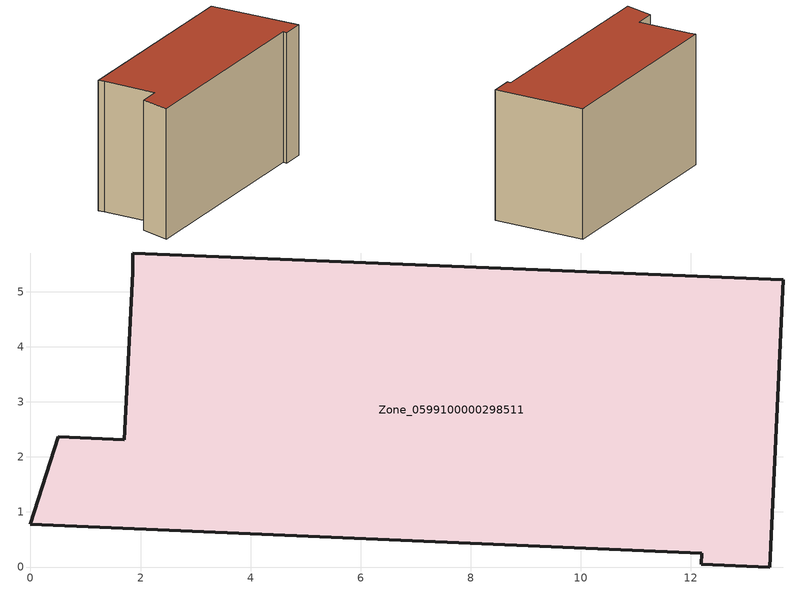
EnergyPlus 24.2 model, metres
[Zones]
Zone_0599100000298511
 floor ground (C_G): 1.86,5.71 13.68,5.22 13.44,0 12.2,0.05 12.2,0.25 0,0.78 0.51,2.37 1.7,2.32 1.86,5.36 z1.71
 wall outside (C_F): 0.51,2.37 0,0.78 12.2,0.25 12.2,0.05 13.44,0 13.68,5.22 1.86,5.71 1.86,5.36 1.7,2.32 0.51,2.37 z1.71:9.01
 roof outside (C_R): 0,0.78 12.2,0.25 12.2,0.05 13.44,0 13.68,5.22 1.86,5.71 1.86,5.36 1.7,2.32 0.51,2.37 z9.01
[BUILDING]
Pand.0599100000298511: North Axis=0; Terrain=City; Loads Convergence Tolerance Value=0.04; Temperature Convergence Tolerance Value=0.4; Solar Distribution=FullExterior; Maximum Number of Warmup Days=25; Minimum Number of Warmup Days=1
[Site:Location]
Rotterdam.The.Hague.AP_ZH_NLD Design_Conditions: Latitude=51.96; Longitude=4.45; Time Zone=1; Elevation=-4.5
[SITE:GROUNDTEMPERATURE:BUILDINGSURFACE]
18, 18, 18, 18, 18, 18, 18, 18, 18, 18, 18, 18
[MATERIAL] Thermal Absorptance=0.9; Solar Absorptance=0.7; Visible Absorptance=0.7
Name | Roughness | Thickness | Conductivity | Density | Specific Heat
G.TI.1975-1991 | MediumSmooth | 0.15 | 0.288461 | 540 | 1210
F.TI.1975-1991 | Rough | 0.3 | 0.230769 | 1920 | 840
R.TI.1975-1991 | MediumRough | 0.2 | 0.153846 | 1500 | 1000
[CONSTRUCTION]
C_G: G.TI.1975-1991
C_F: F.TI.1975-1991
C_R: R.TI.1975-1991
[ZONE]
Zone_0599100000298511: Type=1; Multiplier=1; Ceiling Height=Autocalculate; Volume=Autocalculate; Floor Area=autocalculate; Part of Total Floor Area=Yes
[ZONEINFILTRATION:DESIGNFLOWRATE]
Infil_Zone_0599100000298511: Zone or ZoneList or Space or SpaceList=Zone_0599100000298511; Schedule=AlwaysOn; Design Flow Rate Calculation Method=Flow/Area; Flow Rate per Floor Area=0.003; Constant Term Coefficient=1; Temperature Term Coefficient=0; Velocity Term Coefficient=0; Velocity Squared Term Coefficient=0
[HVACTEMPLATE:ZONE:IDEALLOADSAIRSYSTEM]
Zone_0599100000298511: Maximum Heating Supply Air Temperature=50; Minimum Cooling Supply Air Temperature=13; Maximum Heating Supply Air Humidity Ratio=0.0156; Minimum Cooling Supply Air Humidity Ratio=0.0077; Heating Limit=NoLimit; Cooling Limit=NoLimit; Dehumidification Control Type=ConstantSensibleHeatRatio; Cooling Sensible Heat Ratio=0.7; Dehumidification Setpoint=60; Humidification Control Type=None; Humidification Setpoint=30; Outdoor Air Method=None; Outdoor Air Flow Rate per Person=0.00944; Outdoor Air Flow Rate per Zone Floor Area=0; Outdoor Air Flow Rate per Zone=0; Demand Controlled Ventilation Type=None; Outdoor Air Economizer Type=NoEconomizer; Heat Recovery Type=None; Sensible Heat Recovery Effectiveness=0.7; Latent Heat Recovery Effectiveness=0.65
[ZONECONTROL:THERMOSTAT]
ThermostatControl_Zone_0599100000298511: Zone or ZoneList=Zone_0599100000298511; Control Type Schedule=DualSetpointControlType; Control 1=Thermostat_Zone_0599100000298511; Temperature Difference Between Cutout And Setpoint=0
[THERMOSTATSETPOINT:DUALSETPOINT]
Thermostat_Zone_0599100000298511: Heating Setpoint Temperature Schedule=HeatingSetpoint_Zone_0599100000298511; Cooling Setpoint Temperature Schedule=CoolingSetpoint_Zone_0599100000298511
[SCHEDULE:COMPACT]
HeatingSetpoint_Zone_0599100000298511: Through: 12/31, For: AllDays, Until: 24:00, 21
CoolingSetpoint_Zone_0599100000298511: Through: 12/31, For: AllDays, Until: 24:00, 24
DualSetpointControlType: Through: 12/31, For: AllDays, Until: 24:00, 4
AlwaysOn: Through: 12/31, For: AllDays, Until: 24:00, 1
